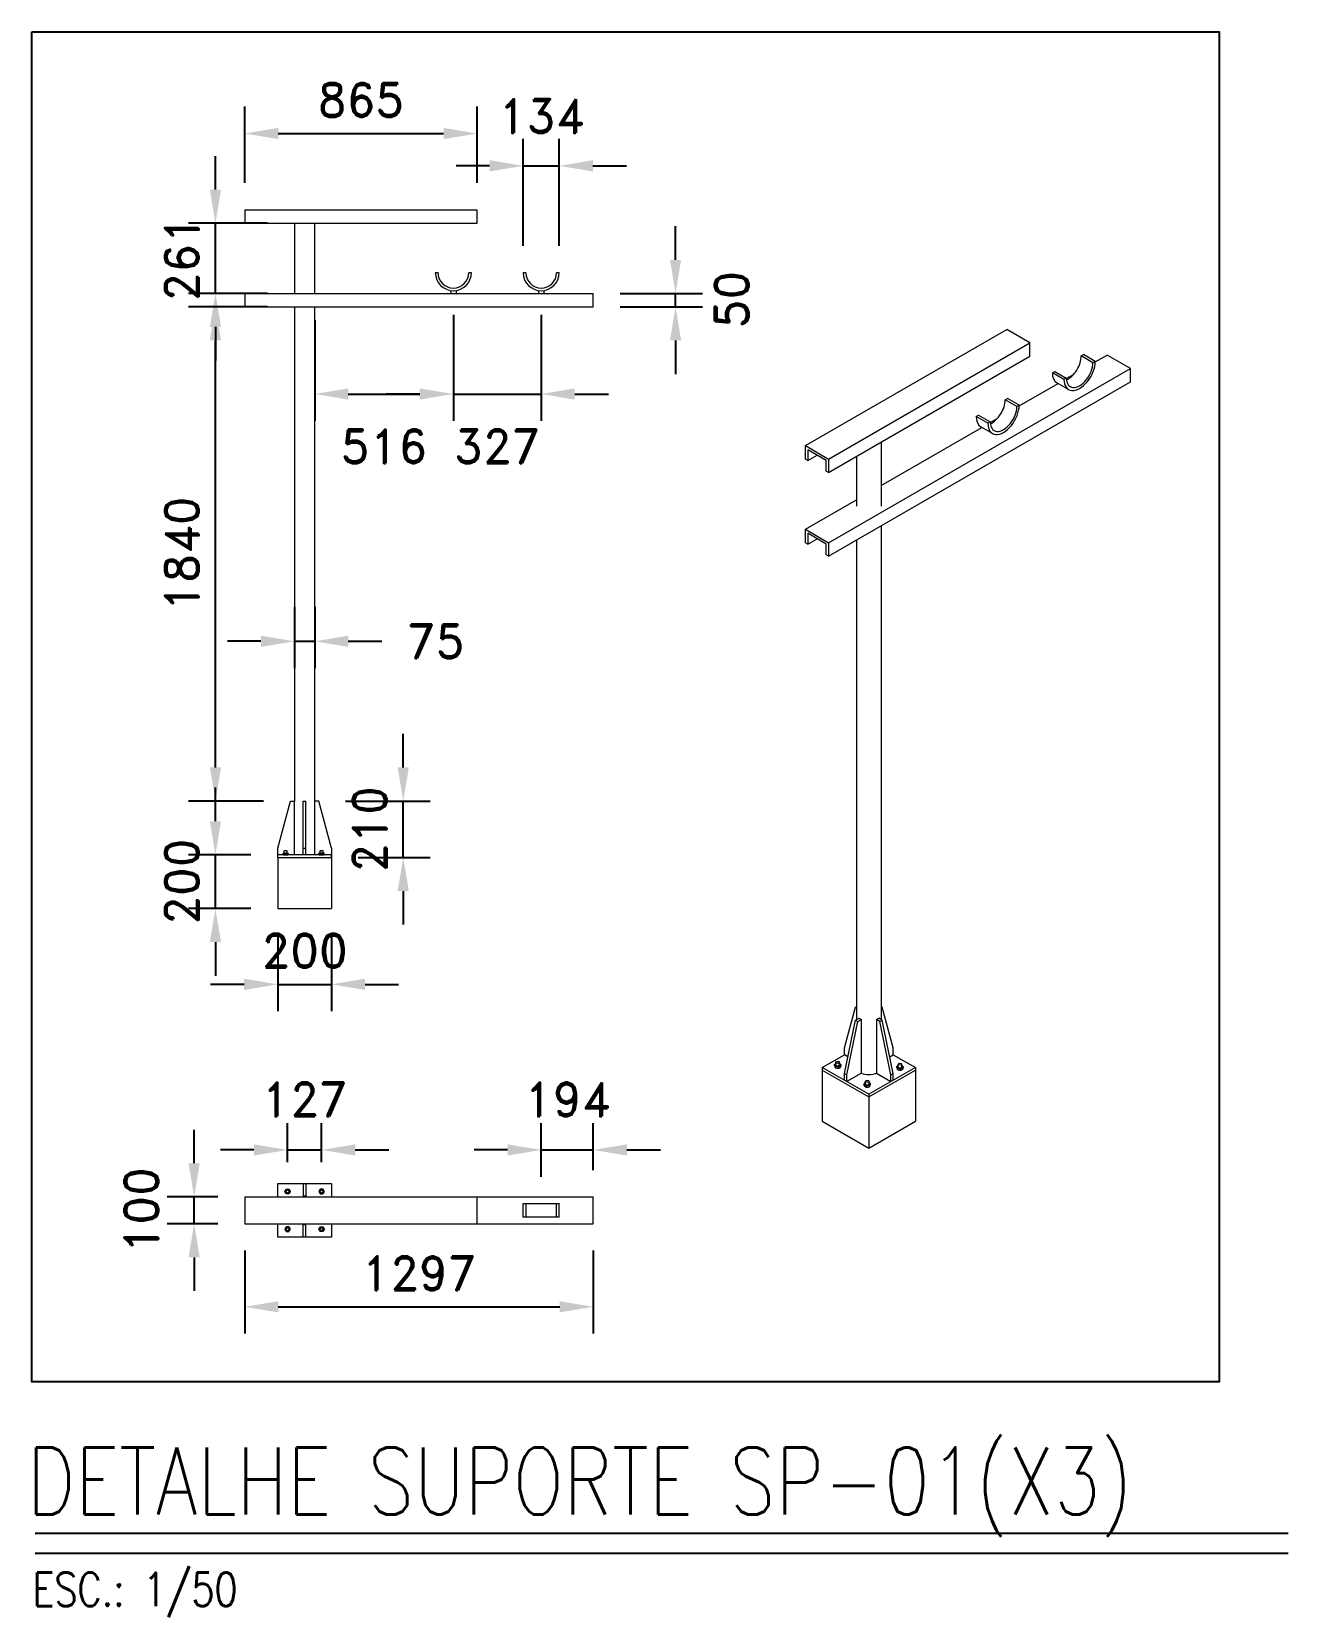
# Model space of a CAD drawing. Header units: millimetres. Extents: x -312439 to 477422, y -331570 to 212570.
# Drawn here: x 440856 to 445532, y 62798 to 68699 of the extents above; entities that cross this region are included whole.
import ezdxf
from ezdxf.enums import TextEntityAlignment as Align

# ---------------------------------------------------------------- set-up
doc = ezdxf.new("R2010")
doc.units = ezdxf.units.MM
for name, color, linetype in [('1', 7, 'Continuous'), ('2', 2, 'Continuous'), ('4', 4, 'Continuous')]:
    doc.layers.add(name, color=color, linetype=linetype)
doc.styles.add('ROMAND', font='ROMAND.SHX')
doc.styles.add('ROMANS', font='romans.shx', dxfattribs={"height": 187.5})
doc.dimstyles.new('1-50 (MILIMETRO)', dxfattribs={"dimscale": 0, "dimtxt": 125, "dimasz": 125, "dimexe": 100, "dimexo": 100, "dimgap": 50, "dimtad": 0, "dimdec": 0, "dimzin": 0, "dimdsep": 46, "dimtxsty": 'ROMAND', "dimcen": -390, "dimclrd": 1, "dimclre": 1, "dimclrt": 3, "dimadec": 0, "dimazin": 0, "dimtfac": 1, "dimtdec": 0, "dimtix": 1, "dimtmove": 2, "dimatfit": 2, "dimfxl": 1, "dimtvp": 1, "dimtolj": 1, "dimtzin": 0, "dimarcsym": 0})

# ---------------------------------------------------------------- blocks, each defined once
blk = doc.blocks.new('*D298')
at = {"color": 1, "lineweight": -2, "transparency": 16777216}
for p, q in [((441771.4, 65335.6), (441771.4, 65053.3)), ((441971.4, 65335.6), (441971.4, 65053.3)), ((441646.4, 65153.3), (441521.4, 65153.3)), ((441771.4, 65153.3), (441971.4, 65153.3)), ((442096.4, 65153.3), (442221.4, 65153.3))]:
    blk.add_line(p, q, dxfattribs=at)
at = {"color": 1, "transparency": 16777216}
for points in [[(441646.4, 65174.2), (441646.4, 65132.5), (441771.4, 65153.3)], [(442096.4, 65174.2), (442096.4, 65132.5), (441971.4, 65153.3)]]:
    blk.add_solid(points, dxfattribs=at)
at = {"layer": 'Defpoints', "color": 0, "transparency": 16777216}
for p in [(441771.4, 65435.6), (441971.4, 65435.6), (441971.4, 65153.3)]:
    blk.add_point(p, dxfattribs=at)
at = {"color": 3, "transparency": 16777216, "insert": (441871.4, 65278.3), "char_height": 125, "attachment_point": 5, "style": 'ROMAND'}
blk.add_mtext('\\A1;200', dxfattribs=at)
blk = doc.blocks.new('*D299')
at = {"color": 1, "lineweight": -2, "transparency": 16777216}
for p, q in [((441539.6, 68111.4), (441539.6, 68236.4)), ((441733.9, 67986.4), (441439.6, 67986.4)), ((441539.6, 67725.1), (441539.6, 67986.4)), ((441733.9, 67725.1), (441439.6, 67725.1)), ((441539.6, 67600.1), (441539.6, 67475.1))]:
    blk.add_line(p, q, dxfattribs=at)
at = {"color": 1, "transparency": 16777216}
for points in [[(441518.8, 68111.4), (441560.4, 68111.4), (441539.6, 67986.4)], [(441518.8, 67600.1), (441560.4, 67600.1), (441539.6, 67725.1)]]:
    blk.add_solid(points, dxfattribs=at)
at = {"layer": 'Defpoints', "color": 0, "transparency": 16777216}
for p in [(441539.6, 67986.4), (441833.9, 67986.4), (441833.9, 67725.1)]:
    blk.add_point(p, dxfattribs=at)
at = {"color": 3, "transparency": 16777216, "insert": (441414.6, 67855.7), "char_height": 125, "attachment_point": 5, "rotation": 90, "style": 'ROMAND'}
blk.add_mtext('\\A1;261', dxfattribs=at)
blk = doc.blocks.new('*D300')
at = {"color": 1, "lineweight": -2, "transparency": 16777216}
for p, q in [((441648.5, 68136.4), (441648.5, 68420.3)), ((442513.6, 68136.4), (442513.6, 68420.3)), ((441773.5, 68320.3), (442388.6, 68320.3))]:
    blk.add_line(p, q, dxfattribs=at)
at = {"color": 1, "transparency": 16777216}
for points in [[(441773.5, 68341.1), (441773.5, 68299.4), (441648.5, 68320.3)], [(442388.6, 68341.1), (442388.6, 68299.4), (442513.6, 68320.3)]]:
    blk.add_solid(points, dxfattribs=at)
at = {"layer": 'Defpoints', "color": 0, "transparency": 16777216}
for p in [(442513.6, 68320.3), (441648.5, 68036.4), (442513.6, 68036.4)]:
    blk.add_point(p, dxfattribs=at)
at = {"color": 3, "transparency": 16777216, "insert": (442081.1, 68445.3), "char_height": 125, "attachment_point": 5, "style": 'ROMAND'}
blk.add_mtext('\\A1;865', dxfattribs=at)
blk = doc.blocks.new('*D301')
at = {"color": 1, "lineweight": -2, "transparency": 16777216}
for p, q in [((442425.1, 67645.1), (442425.1, 67250.7)), ((442752.1, 67645.1), (442752.1, 67250.7)), ((442300.1, 67350.7), (442175.1, 67350.7)), ((442425.1, 67350.7), (442752.1, 67350.7)), ((442877.1, 67350.7), (443002.1, 67350.7))]:
    blk.add_line(p, q, dxfattribs=at)
at = {"color": 1, "transparency": 16777216}
for points in [[(442300.1, 67371.5), (442300.1, 67329.8), (442425.1, 67350.7)], [(442877.1, 67371.5), (442877.1, 67329.8), (442752.1, 67350.7)]]:
    blk.add_solid(points, dxfattribs=at)
at = {"layer": 'Defpoints', "color": 0, "transparency": 16777216}
for p in [(442425.1, 67745.1), (442752.1, 67745.1), (442752.1, 67350.7)]:
    blk.add_point(p, dxfattribs=at)
at = {"color": 3, "transparency": 16777216, "insert": (442588.6, 67155.8), "char_height": 125, "attachment_point": 5, "style": 'ROMAND'}
blk.add_mtext('\\A1;327', dxfattribs=at)
blk = doc.blocks.new('*D302')
at = {"color": 1, "lineweight": -2, "transparency": 16777216}
for p, q in [((441733.9, 67675.1), (441439.6, 67675.1)), ((441539.6, 65960.6), (441539.6, 67550.1)), ((441718.9, 65835.6), (441439.6, 65835.6))]:
    blk.add_line(p, q, dxfattribs=at)
at = {"color": 1, "transparency": 16777216}
for points in [[(441518.8, 67550.1), (441560.4, 67550.1), (441539.6, 67675.1)], [(441518.8, 65960.6), (441560.4, 65960.6), (441539.6, 65835.6)]]:
    blk.add_solid(points, dxfattribs=at)
at = {"layer": 'Defpoints', "color": 0, "transparency": 16777216}
for p in [(441539.6, 67675.1), (441833.9, 67675.1), (441818.9, 65835.6)]:
    blk.add_point(p, dxfattribs=at)
at = {"color": 3, "transparency": 16777216, "insert": (441414.6, 66755.3), "char_height": 125, "attachment_point": 5, "rotation": 90, "style": 'ROMAND'}
blk.add_mtext('\\A1;1840', dxfattribs=at)
blk = doc.blocks.new('*D303')
at = {"color": 1, "lineweight": -2, "transparency": 16777216}
for p, q in [((441539.6, 65760.6), (441539.6, 65885.6)), ((441671.4, 65635.6), (441439.6, 65635.6)), ((441539.6, 65435.6), (441539.6, 65635.6)), ((441671.4, 65435.6), (441439.6, 65435.6)), ((441539.6, 65310.6), (441539.6, 65185.6))]:
    blk.add_line(p, q, dxfattribs=at)
at = {"color": 1, "transparency": 16777216}
for points in [[(441518.8, 65760.6), (441560.4, 65760.6), (441539.6, 65635.6)], [(441518.8, 65310.6), (441560.4, 65310.6), (441539.6, 65435.6)]]:
    blk.add_solid(points, dxfattribs=at)
at = {"layer": 'Defpoints', "color": 0, "transparency": 16777216}
for p in [(441539.6, 65635.6), (441771.4, 65635.6), (441771.4, 65435.6)]:
    blk.add_point(p, dxfattribs=at)
at = {"color": 3, "transparency": 16777216, "insert": (441414.6, 65535.6), "char_height": 125, "attachment_point": 5, "rotation": 90, "style": 'ROMAND'}
blk.add_mtext('\\A1;200', dxfattribs=at)
blk = doc.blocks.new('*D304')
at = {"color": 1, "lineweight": -2, "transparency": 16777216}
for p, q in [((442238.5, 65960.6), (442238.5, 66085.6)), ((442023.9, 65835.6), (442338.5, 65835.6)), ((442238.5, 65625.6), (442238.5, 65835.6)), ((442071.4, 65625.6), (442338.5, 65625.6)), ((442238.5, 65500.6), (442238.5, 65375.6))]:
    blk.add_line(p, q, dxfattribs=at)
at = {"color": 1, "transparency": 16777216}
for points in [[(442217.7, 65960.6), (442259.4, 65960.6), (442238.5, 65835.6)], [(442217.7, 65500.6), (442259.4, 65500.6), (442238.5, 65625.6)]]:
    blk.add_solid(points, dxfattribs=at)
at = {"layer": 'Defpoints', "color": 0, "transparency": 16777216}
for p in [(441923.9, 65835.6), (442238.5, 65835.6), (441971.4, 65625.6)]:
    blk.add_point(p, dxfattribs=at)
at = {"color": 3, "transparency": 16777216, "insert": (442113.5, 65730.6), "char_height": 125, "attachment_point": 5, "rotation": 90, "style": 'ROMAND'}
blk.add_mtext('\\A1;210', dxfattribs=at)
blk = doc.blocks.new('*D305')
at = {"color": 1, "lineweight": -2, "transparency": 16777216}
for p, q in [((442425.1, 67645.1), (442425.1, 67250.7)), ((441908.9, 67625.1), (441908.9, 67250.7)), ((442033.9, 67350.7), (442300.1, 67350.7))]:
    blk.add_line(p, q, dxfattribs=at)
at = {"color": 1, "transparency": 16777216}
for points in [[(442033.9, 67371.5), (442033.9, 67329.8), (441908.9, 67350.7)], [(442300.1, 67371.5), (442300.1, 67329.8), (442425.1, 67350.7)]]:
    blk.add_solid(points, dxfattribs=at)
at = {"layer": 'Defpoints', "color": 0, "transparency": 16777216}
for p in [(441908.9, 67725.1), (442425.1, 67745.1), (442425.1, 67350.7)]:
    blk.add_point(p, dxfattribs=at)
at = {"color": 3, "transparency": 16777216, "insert": (442167, 67155.8), "char_height": 125, "attachment_point": 5, "style": 'ROMAND'}
blk.add_mtext('\\A1;516', dxfattribs=at)
blk = doc.blocks.new('*D306')
at = {"color": 1, "lineweight": -2, "transparency": 16777216}
for p, q in [((441648.5, 64162.3), (441648.5, 63853.2)), ((442945.9, 64162.3), (442945.9, 63853.2)), ((441773.5, 63953.2), (442820.9, 63953.2))]:
    blk.add_line(p, q, dxfattribs=at)
at = {"color": 1, "transparency": 16777216}
for points in [[(441773.5, 63974), (441773.5, 63932.4), (441648.5, 63953.2)], [(442820.9, 63974), (442820.9, 63932.4), (442945.9, 63953.2)]]:
    blk.add_solid(points, dxfattribs=at)
at = {"layer": 'Defpoints', "color": 0, "transparency": 16777216}
for p in [(441648.5, 64262.3), (442945.9, 64262.3), (442945.9, 63953.2)]:
    blk.add_point(p, dxfattribs=at)
at = {"color": 3, "transparency": 16777216, "insert": (442297.2, 64078.2), "char_height": 125, "attachment_point": 5, "style": 'ROMAND'}
blk.add_mtext('\\A1;1297', dxfattribs=at)
blk = doc.blocks.new('*D292')
at = {"color": 1, "lineweight": -2, "transparency": 16777216}
for p, q in [((442752.1, 64437.3), (442752.1, 64637)), ((442945.9, 64462.3), (442945.9, 64637)), ((442627.1, 64537), (442502.1, 64537)), ((442752.1, 64537), (442945.9, 64537)), ((443070.9, 64537), (443195.9, 64537))]:
    blk.add_line(p, q, dxfattribs=at)
at = {"color": 1, "transparency": 16777216}
for points in [[(442627.1, 64557.8), (442627.1, 64516.1), (442752.1, 64537)], [(443070.9, 64557.8), (443070.9, 64516.1), (442945.9, 64537)]]:
    blk.add_solid(points, dxfattribs=at)
at = {"layer": 'Defpoints', "color": 0, "transparency": 16777216}
for p in [(442945.9, 64537), (442752.1, 64337.3), (442945.9, 64362.3)]:
    blk.add_point(p, dxfattribs=at)
at = {"color": 3, "transparency": 16777216, "insert": (442849, 64725), "char_height": 125, "attachment_point": 5, "style": 'ROMAND'}
blk.add_mtext('\\A1;194', dxfattribs=at)
blk = doc.blocks.new('*D307')
at = {"color": 1, "lineweight": -2, "transparency": 16777216}
for p, q in [((441808, 64491.4), (441808, 64637)), ((441934.8, 64491.4), (441934.8, 64637)), ((441683, 64537), (441558, 64537)), ((441808, 64537), (441934.8, 64537)), ((442059.8, 64537), (442184.8, 64537))]:
    blk.add_line(p, q, dxfattribs=at)
at = {"color": 1, "transparency": 16777216}
for points in [[(441683, 64557.8), (441683, 64516.1), (441808, 64537)], [(442059.8, 64557.8), (442059.8, 64516.1), (441934.8, 64537)]]:
    blk.add_solid(points, dxfattribs=at)
at = {"layer": 'Defpoints', "color": 0, "transparency": 16777216}
for p in [(441934.8, 64537), (441808, 64391.4), (441934.8, 64391.4)]:
    blk.add_point(p, dxfattribs=at)
at = {"color": 3, "transparency": 16777216, "insert": (441871.4, 64725), "char_height": 125, "attachment_point": 5, "style": 'ROMAND'}
blk.add_mtext('\\A1;127', dxfattribs=at)
blk = doc.blocks.new('*D315')
at = {"color": 1, "lineweight": -2, "transparency": 16777216}
for p, q in [((443252, 67850.1), (443252, 67975.1)), ((443045.9, 67725.1), (443352, 67725.1)), ((443252, 67675.1), (443252, 67725.1)), ((443045.9, 67675.1), (443352, 67675.1)), ((443252, 67550.1), (443252, 67425.1))]:
    blk.add_line(p, q, dxfattribs=at)
at = {"color": 1, "transparency": 16777216}
for points in [[(443231.2, 67850.1), (443272.8, 67850.1), (443252, 67725.1)], [(443231.2, 67550.1), (443272.8, 67550.1), (443252, 67675.1)]]:
    blk.add_solid(points, dxfattribs=at)
at = {"layer": 'Defpoints', "color": 0, "transparency": 16777216}
for p in [(442945.9, 67725.1), (443252, 67725.1), (442945.9, 67675.1)]:
    blk.add_point(p, dxfattribs=at)
at = {"color": 3, "transparency": 16777216, "insert": (443461, 67702.4), "char_height": 125, "attachment_point": 5, "rotation": 90, "style": 'ROMAND'}
blk.add_mtext('\\A1;50', dxfattribs=at)
blk = doc.blocks.new('*D316')
at = {"color": 1, "lineweight": -2, "transparency": 16777216}
for p, q in [((441460.3, 64487.3), (441460.3, 64612.3)), ((441548.5, 64362.3), (441360.3, 64362.3)), ((441460.3, 64262.3), (441460.3, 64362.3)), ((441548.5, 64262.3), (441360.3, 64262.3)), ((441460.3, 64137.3), (441460.3, 64012.3))]:
    blk.add_line(p, q, dxfattribs=at)
at = {"color": 1, "transparency": 16777216}
for points in [[(441439.5, 64487.3), (441481.1, 64487.3), (441460.3, 64362.3)], [(441439.5, 64137.3), (441481.1, 64137.3), (441460.3, 64262.3)]]:
    blk.add_solid(points, dxfattribs=at)
at = {"layer": 'Defpoints', "color": 0, "transparency": 16777216}
for p in [(441460.3, 64362.3), (441648.5, 64362.3), (441648.5, 64262.3)]:
    blk.add_point(p, dxfattribs=at)
at = {"color": 3, "transparency": 16777216, "insert": (441263.5, 64312.3), "char_height": 125, "attachment_point": 5, "rotation": 90, "style": 'ROMAND'}
blk.add_mtext('\\A1;100', dxfattribs=at)
blk = doc.blocks.new('*D336')
at = {"color": 1, "lineweight": -2, "transparency": 16777216}
for p, q in [((442685, 67902.2), (442685, 68300)), ((442819.3, 67902.2), (442819.3, 68300)), ((442560, 68200), (442435, 68200)), ((442685, 68200), (442819.3, 68200)), ((442944.3, 68200), (443069.3, 68200))]:
    blk.add_line(p, q, dxfattribs=at)
at = {"color": 1, "transparency": 16777216}
for points in [[(442560, 68220.9), (442560, 68179.2), (442685, 68200)], [(442944.3, 68220.9), (442944.3, 68179.2), (442819.3, 68200)]]:
    blk.add_solid(points, dxfattribs=at)
at = {"layer": 'Defpoints', "color": 0, "transparency": 16777216}
for p in [(442819.3, 68200), (442685, 67802.2), (442819.3, 67802.2)]:
    blk.add_point(p, dxfattribs=at)
at = {"color": 3, "transparency": 16777216, "insert": (442752.1, 68385.2), "char_height": 125, "attachment_point": 5, "style": 'ROMAND'}
blk.add_mtext('\\A1;134', dxfattribs=at)
blk = doc.blocks.new('*D344')
at = {"color": 1, "lineweight": -2, "transparency": 16777216}
for p, q in [((441833.9, 66558.3), (441833.9, 66330.2)), ((441908.9, 66558.3), (441908.9, 66330.2)), ((441708.9, 66430.2), (441583.9, 66430.2)), ((441833.9, 66430.2), (441908.9, 66430.2)), ((442033.9, 66430.2), (442158.9, 66430.2))]:
    blk.add_line(p, q, dxfattribs=at)
at = {"color": 1, "transparency": 16777216}
for points in [[(441708.9, 66451.1), (441708.9, 66409.4), (441833.9, 66430.2)], [(442033.9, 66451.1), (442033.9, 66409.4), (441908.9, 66430.2)]]:
    blk.add_solid(points, dxfattribs=at)
at = {"layer": 'Defpoints', "color": 0, "transparency": 16777216}
for p in [(441833.9, 66658.3), (441908.9, 66658.3), (441908.9, 66430.2)]:
    blk.add_point(p, dxfattribs=at)
at = {"color": 3, "transparency": 16777216, "insert": (442359.2, 66430.2), "char_height": 125, "attachment_point": 5, "style": 'ROMAND'}
blk.add_mtext('\\A1;75', dxfattribs=at)

msp = doc.modelspace()

# ---------------------------------------------------------------- linework, layer by layer
at = {"color": 3, "linetype": 'Continuous', "lineweight": 0, "extrusion": (0, 1, 0)}
for p, q in [((441648.541, 68036.392), (441648.541, 67986.392)), ((441648.541, 68036.392), (442513.648, 68036.392)), ((442513.648, 67986.392), (442513.648, 68036.392)), ((441648.541, 67986.392), (442513.648, 67986.392)), ((441833.886, 67986.392), (441833.886, 67725.088)), ((441908.886, 67986.392), (441908.886, 67725.088)), ((442367.971, 67802.238), (442357.971, 67802.238)), ((442492.271, 67802.238), (442482.271, 67802.238)), ((442694.971, 67802.238), (442684.971, 67802.238)), ((442819.271, 67802.238), (442809.271, 67802.238)), ((441648.541, 67725.088), (441648.541, 67675.088)), ((441648.541, 67725.088), (442945.861, 67725.088)), ((442415.121, 67735.836), (442415.121, 67725.088)), ((442435.121, 67735.836), (442435.121, 67725.088)), ((442742.121, 67735.836), (442742.121, 67725.088)), ((442762.121, 67735.836), (442762.121, 67725.088)), ((442945.861, 67675.088), (442945.861, 67725.088)), ((441648.541, 67675.088), (442945.861, 67675.088)), ((441833.886, 67675.088), (441833.886, 65835.57)), ((441908.886, 67675.088), (441908.886, 65835.57)), ((441771.386, 65660.57), (441818.886, 65835.57)), ((441818.886, 65835.57), (441834.221, 65835.57)), ((441834.221, 65635.57), (441834.221, 65835.57)), ((441866.386, 65635.57), (441866.386, 65835.57)), ((441866.386, 65835.57), (441876.386, 65835.57)), ((441876.386, 65635.57), (441876.386, 65835.57)), ((441923.886, 65835.57), (441908.551, 65835.57)), ((441908.551, 65835.57), (441908.551, 65635.57)), ((441971.386, 65660.57), (441923.886, 65835.57)), ((441771.386, 65635.57), (441771.386, 65660.57)), ((441771.386, 65625.57), (441771.386, 65635.57)), ((441971.386, 65635.57), (441771.386, 65635.57)), ((441792.274, 65641.45), (441809.672, 65641.45)), ((441792.274, 65636.347), (441792.274, 65640.673)), ((441806.417, 65650.885), (441795.529, 65650.885)), ((441795.529, 65641.45), (441795.529, 65650.885)), ((441800.973, 65636.347), (441800.973, 65640.673)), ((441806.417, 65641.45), (441806.417, 65650.885)), ((441809.672, 65636.347), (441809.672, 65640.673)), ((441866.386, 65660.57), (441876.386, 65660.57)), ((441926.082, 65641.45), (441924.737, 65640.673)), ((441924.737, 65636.347), (441924.737, 65640.673)), ((441926.082, 65635.57), (441924.737, 65636.347)), ((441926.082, 65641.45), (441943.481, 65641.45)), ((441940.225, 65650.885), (441929.338, 65650.885)), ((441929.338, 65641.45), (441929.338, 65650.885)), ((441929.759, 65636.347), (441929.759, 65640.673)), ((441939.804, 65636.347), (441939.804, 65640.673)), ((441940.225, 65641.45), (441940.225, 65650.885)), ((441943.481, 65641.45), (441944.827, 65640.673)), ((441943.481, 65635.57), (441944.827, 65636.347)), ((441944.827, 65636.347), (441944.827, 65640.673)), ((441971.386, 65660.57), (441971.386, 65435.57)), ((441971.386, 65625.57), (441971.386, 65635.57)), ((441771.386, 65625.57), (441771.386, 65435.57)), ((441771.386, 65625.57), (441971.386, 65625.57)), ((441771.386, 65435.57), (441971.386, 65435.57))]:
    msp.add_line(p, q, dxfattribs=at)
at = {"color": 3, "linetype": 'Continuous', "lineweight": 0, "extrusion": (1.66533e-16, 0.816497, 0.57735)}
for p, q in [((443735.144, 67158.522), (444484.349, 67591.075)), ((444570.951, 67541.075), (444484.349, 67591.075)), ((443821.747, 67108.522), (444570.951, 67541.075)), ((444570.951, 67491.075), (444570.951, 67541.075)), ((443821.747, 67058.522), (444570.951, 67491.075)), ((444762.017, 67492.233), (444770.677, 67497.233)), ((444805.318, 67467.233), (444762.017, 67492.233)), ((444813.979, 67472.233), (444770.677, 67497.233)), ((444813.979, 67472.233), (444805.318, 67467.233)), ((444813.949, 67470.065), (444858.657, 67495.877)), ((444945.259, 67445.877), (444858.657, 67495.877)), ((443821.747, 66797.217), (444945.259, 67445.877)), ((444654.37, 67430.083), (444663.03, 67435.083)), ((444697.671, 67405.083), (444654.37, 67430.083)), ((444663.03, 67435.083), (444706.332, 67410.083)), ((444706.332, 67410.083), (444697.671, 67405.083)), ((444706.367, 67407.953), (444732.769, 67423.196)), ((444945.259, 67395.877), (444945.259, 67445.877)), ((443821.747, 66747.217), (444945.259, 67395.877)), ((444530.758, 67306.565), (444675.445, 67390.1)), ((444714.704, 67367.434), (444671.403, 67392.434)), ((444478.826, 67328.732), (444487.487, 67333.732)), ((444522.128, 67303.732), (444478.826, 67328.732)), ((444530.788, 67308.732), (444487.487, 67333.732)), ((444530.788, 67308.732), (444522.128, 67303.732)), ((444017.363, 67010.156), (444392.255, 67226.6)), ((444371.179, 67266.582), (444379.84, 67271.582)), ((444414.481, 67241.582), (444371.179, 67266.582)), ((444379.84, 67271.582), (444423.141, 67246.582)), ((444431.513, 67203.934), (444388.212, 67228.934)), ((444423.141, 67246.582), (444414.481, 67241.582)), ((444423.176, 67244.453), (444449.578, 67259.696)), ((444017.363, 67171.461), (444017.363, 66933.64)), ((443735.144, 67158.522), (443821.747, 67108.522)), ((443735.144, 67108.522), (443735.144, 67158.522)), ((443743.804, 67103.522), (443735.144, 67108.522)), ((443813.086, 67103.522), (443743.804, 67143.522)), ((443743.804, 67143.522), (443743.804, 67103.522)), ((443743.804, 67103.522), (443778.445, 67123.522)), ((443813.086, 67063.522), (443813.086, 67103.522)), ((443821.747, 67108.522), (443821.747, 67058.522)), ((443925.507, 67118.428), (443925.507, 66933.64)), ((443821.747, 67058.522), (443813.086, 67063.522)), ((443735.144, 66847.217), (443925.507, 66957.123)), ((443735.144, 66847.217), (443821.747, 66797.217)), ((443735.144, 66797.217), (443735.144, 66847.217)), ((443813.086, 66792.217), (443743.804, 66832.217)), ((443743.804, 66832.217), (443743.804, 66792.217)), ((443743.804, 66792.217), (443778.445, 66812.217)), ((443925.507, 66807.123), (443925.507, 65022.605)), ((444017.363, 66860.156), (444017.363, 65022.605)), ((443743.804, 66792.217), (443735.144, 66797.217)), ((443813.086, 66752.217), (443813.086, 66792.217)), ((443821.747, 66747.217), (443813.086, 66752.217)), ((443821.747, 66797.217), (443821.747, 66747.217)), ((443880.502, 64916.622), (443921.638, 65067.872)), ((443925.507, 65070.105), (443921.638, 65067.872)), ((443921.638, 65067.872), (443925.507, 65065.638)), ((444021.231, 65067.872), (444017.363, 65070.105)), ((444021.231, 65067.872), (444017.363, 65065.638)), ((444062.368, 64916.622), (444021.231, 65067.872)), ((443880.502, 64821.622), (443921.638, 65020.372)), ((443889.162, 64816.622), (443930.299, 65015.372)), ((443921.638, 65020.372), (443934.919, 65028.039)), ((443921.638, 65020.372), (443930.299, 65015.372)), ((443930.299, 65015.372), (443943.579, 65023.039)), ((443943.579, 64823.039), (443943.579, 65023.039)), ((444012.571, 65015.372), (443999.291, 65023.039)), ((443999.291, 65023.039), (443999.291, 64823.039)), ((444021.231, 65020.372), (444007.951, 65028.039)), ((444012.571, 65015.372), (444021.231, 65020.372)), ((444053.707, 64816.622), (444012.571, 65015.372)), ((444062.368, 64821.622), (444021.231, 65020.372)), ((443798.23, 64844.122), (443880.502, 64891.622)), ((443848.886, 64853.51), (443848.886, 64862.945)), ((443862.221, 64853.51), (443862.221, 64862.945)), ((443880.502, 64891.622), (443880.502, 64916.622)), ((443893.444, 64884.15), (443880.502, 64891.622)), ((444049.426, 64884.15), (444062.368, 64891.622)), ((444062.368, 64891.622), (444062.368, 64916.622)), ((444062.368, 64891.622), (444144.64, 64844.122)), ((443798.23, 64844.122), (443798.23, 64644.122)), ((443971.435, 64744.122), (443798.23, 64844.122)), ((443798.23, 64834.122), (443971.435, 64734.122)), ((443843.67, 64850.246), (443843.67, 64854.572)), ((443846.854, 64843.385), (443846.854, 64847.711)), ((443858.737, 64841.546), (443858.737, 64845.872)), ((443867.437, 64846.569), (443867.437, 64850.895)), ((443880.502, 64821.622), (443889.162, 64816.622)), ((443880.502, 64796.622), (443880.502, 64821.622)), ((443943.579, 64823.039), (443889.162, 64791.622)), ((443889.162, 64791.622), (443889.162, 64816.622)), ((444144.64, 64844.122), (443971.435, 64744.122)), ((443971.435, 64734.122), (444144.64, 64834.122)), ((443999.291, 64823.039), (444053.707, 64791.622)), ((444053.707, 64816.622), (444062.368, 64821.622)), ((444053.707, 64791.622), (444053.707, 64816.622)), ((444062.368, 64796.622), (444062.368, 64821.622)), ((444075.433, 64843.229), (444075.433, 64847.555)), ((444078.617, 64836.368), (444078.617, 64840.694)), ((444080.649, 64846.493), (444080.649, 64855.929)), ((444090.501, 64834.529), (444090.501, 64838.856)), ((444093.984, 64846.493), (444093.984, 64855.929)), ((444099.2, 64839.552), (444099.2, 64843.878)), ((444144.64, 64844.122), (444144.64, 64644.122)), ((443953.475, 64776.156), (443953.475, 64780.482)), ((443958.691, 64783.098), (443958.691, 64792.533)), ((443962.174, 64771.134), (443962.174, 64775.46)), ((443971.435, 64744.122), (443971.435, 64544.122)), ((443972.025, 64783.098), (443972.025, 64792.533)), ((443974.057, 64772.972), (443974.057, 64777.298)), ((443977.241, 64779.833), (443977.241, 64784.159)), ((443798.23, 64644.122), (443971.435, 64544.122)), ((443971.435, 64544.122), (444144.64, 64644.122))]:
    msp.add_line(p, q, dxfattribs=at)
at = {"color": 3, "linetype": 'Continuous', "lineweight": 0}
for p, q in [((441771.386, 64362.261), (441771.386, 64412.261)), ((441771.386, 64412.261), (441971.386, 64412.261)), ((441866.386, 64412.261), (441866.386, 64362.261)), ((441876.386, 64412.261), (441876.386, 64362.261)), ((441971.386, 64412.261), (441971.386, 64362.261)), ((441648.541, 64362.261), (441648.541, 64262.261)), ((441648.541, 64362.261), (442513.648, 64362.261)), ((441876.386, 64364.761), (441866.386, 64364.761)), ((442513.648, 64262.261), (442513.648, 64362.261)), ((442513.648, 64362.261), (442945.861, 64362.261)), ((442684.971, 64337.261), (442819.271, 64337.261)), ((442684.971, 64287.261), (442684.971, 64337.261)), ((442694.971, 64337.261), (442694.971, 64287.261)), ((442809.271, 64287.261), (442809.271, 64337.261)), ((442819.271, 64287.261), (442819.271, 64337.261)), ((442945.861, 64262.261), (442945.861, 64362.261)), ((442819.271, 64287.261), (442684.971, 64287.261)), ((441648.541, 64262.261), (442513.648, 64262.261)), ((441771.386, 64212.261), (441771.386, 64262.261)), ((441971.386, 64212.261), (441771.386, 64212.261)), ((441866.386, 64212.261), (441866.386, 64262.261)), ((441866.386, 64259.761), (441876.386, 64259.761)), ((441876.386, 64212.261), (441876.386, 64262.261)), ((441971.386, 64262.261), (441971.386, 64212.261)), ((442513.648, 64262.261), (442945.861, 64262.261))]:
    msp.add_line(p, q, dxfattribs=at)
msp.add_lwpolyline([(440855.829, 68699.191), (445275.175, 68699.191), (445275.175, 63673.573), (440855.829, 63673.573)], close=True)
for centre, radius in [((441807.99, 64382.673), 8.699), ((441807.99, 64382.673), 5.444), ((441934.782, 64382.673), 8.699), ((441934.782, 64382.673), 5.444), ((441807.99, 64241.848), 8.699), ((441807.99, 64241.848), 5.444), ((441934.782, 64241.848), 8.699), ((441934.782, 64241.848), 5.444)]:
    msp.add_circle(centre, radius, dxfattribs=at)
for centre, radius, start, end in [((442425.121, 67802.238), 67.15, 180, 0), ((442425.121, 67802.238), 57.15, 180, 0), ((442752.121, 67802.238), 67.15, 180, 0), ((442752.121, 67802.238), 57.15, 180, 0), ((441807.99, 64382.673), 8.699, 90, 150), ((441934.782, 64382.673), 8.699, 90, 150)]:
    msp.add_arc(centre, radius, start, end, dxfattribs=at)
for centre, major_axis, start_param, end_param in [((444755.825, 67438.658), (-41.121, -71.223), 5.49778714, 8.6393798), ((444755.825, 67438.658), (-34.997, -60.617), 5.49778714, 8.6393798), ((444712.524, 67463.658), (-34.997, -60.617), 0.66701193, 2.35619449), ((444712.524, 67463.658), (-41.121, -71.223), 5.49778714, 6.28318531), ((444472.634, 67275.157), (-41.121, -71.223), 5.49778714, 8.6393798), ((444472.634, 67275.157), (-34.997, -60.617), 5.49778714, 8.6393798), ((444429.333, 67300.157), (-34.997, -60.617), 0.66701193, 2.35619449), ((444429.333, 67300.157), (-41.121, -71.223), 5.49778714, 6.28318531), ((443971.435, 65044.122), (45.928, 0), 3.79325923, 4.06072241), ((443971.435, 65044.122), (-45.928, 0), 2.2224629, 2.48992608), ((443855.553, 64853.51), (10.654, 0), 2.35619449, 3.40339204), ((443855.553, 64853.51), (10.654, 0), 3.40339204, 4.45058959), ((443855.553, 64853.51), (10.654, 0), 2.24694203, 2.35619449), ((443855.553, 64853.51), (-6.667, 0), 0, 3.14159265), ((443855.553, 64853.51), (10.654, 0), 4.45058959, 5.49778714), ((443855.553, 64853.51), (10.654, 0), 0.26179939, 0.89465062), ((443855.553, 64853.51), (10.654, 0), 5.49778714, 6.54498469), ((443971.435, 64844.122), (45.928, 0), 4.06072241, 5.36405555), ((444087.316, 64846.493), (-10.654, 0), 5.49778714, 6.54498469), ((444087.316, 64846.493), (-10.654, 0), 0.26179939, 1.30899694), ((444087.316, 64846.493), (-10.654, 0), 5.38853468, 5.49778714), ((444087.316, 64846.493), (6.667, 0), 3.14159265, 5.49778714), ((444087.316, 64846.493), (-10.654, 0), 1.30899694, 2.35619449), ((444087.316, 64846.493), (6.667, 0), 5.49778714, 6.28318531), ((444087.316, 64846.493), (-10.654, 0), 3.40339204, 4.03624328), ((444087.316, 64846.493), (-10.654, 0), 2.35619449, 3.40339204), ((443965.358, 64783.098), (10.654, 0), 2.87979327, 3.92699082), ((443965.358, 64783.098), (10.654, 0), 2.24694203, 2.87979327), ((443965.358, 64783.098), (10.654, 0), 3.92699082, 4.97418837), ((443965.358, 64783.098), (6.667, 0), 3.14159265, 3.92699082), ((443965.358, 64783.098), (6.667, 0), 3.92699082, 6.28318531), ((443965.358, 64783.098), (10.654, 0), 4.97418837, 6.02138592), ((443965.358, 64783.098), (10.654, 0), 0.78539816, 0.89465062), ((443965.358, 64783.098), (10.654, 0), 6.02138592, 7.06858347)]:
    msp.add_ellipse(centre, major_axis=major_axis, ratio=0.57735027, start_param=start_param, end_param=end_param, dxfattribs=at)
for centre, major_axis in [((443855.553, 64862.945), (-6.667, 0)), ((444087.316, 64855.929), (6.667, 0)), ((443965.358, 64792.533), (6.667, 0))]:
    msp.add_ellipse(centre, major_axis=major_axis, ratio=0.57735027, dxfattribs=at)
for points, weights in [([(441792.274, 65640.673), (441792.274, 65641.45), (441792.274, 65641.45)], [1, 1.0379548493, 1]), ([(441796.623, 65641.45), (441794.605, 65641.45), (441792.274, 65640.673)], [1, 1.0379548493, 1]), ([(441792.274, 65636.347), (441794.605, 65635.57), (441796.623, 65635.57)], [1, 1.03795484932, 1]), ([(441792.274, 65635.57), (441792.274, 65635.57), (441792.274, 65636.347)], [1, 1.03795484931, 1]), ([(441800.973, 65640.673), (441798.642, 65641.45), (441796.623, 65641.45)], [1, 1.0379548493, 1]), ([(441796.623, 65635.57), (441798.642, 65635.57), (441800.973, 65636.347)], [1, 1.03795484931, 1]), ([(441805.323, 65641.45), (441803.304, 65641.45), (441800.973, 65640.673)], [1, 1.03795484931, 1]), ([(441800.973, 65636.347), (441803.304, 65635.57), (441805.323, 65635.57)], [1, 1.03795484931, 1]), ([(441809.672, 65640.673), (441807.341, 65641.45), (441805.323, 65641.45)], [1, 1.03795484929, 1]), ([(441805.323, 65635.57), (441807.341, 65635.57), (441809.672, 65636.347)], [1, 1.03795484931, 1]), ([(441809.672, 65641.45), (441809.672, 65641.45), (441809.672, 65640.673)], [1, 1.03795484931, 1]), ([(441809.672, 65636.347), (441809.672, 65635.57), (441809.672, 65635.57)], [1, 1.0379548493, 1]), ([(441927.248, 65641.45), (441926.082, 65641.45), (441924.737, 65640.673)], [1, 1.0379548493, 1]), ([(441924.737, 65636.347), (441926.082, 65635.57), (441927.248, 65635.57)], [1, 1.0379548493, 1]), ([(441929.759, 65640.673), (441928.413, 65641.45), (441927.248, 65641.45)], [1, 1.0379548493, 1]), ([(441927.248, 65635.57), (441928.413, 65635.57), (441929.759, 65636.347)], [1, 1.0379548493, 1]), ([(441934.782, 65641.45), (441932.451, 65641.45), (441929.759, 65640.673)], [1, 1.0379548493, 1]), ([(441929.759, 65636.347), (441932.451, 65635.57), (441934.782, 65635.57)], [1, 1.0379548493, 1]), ([(441939.804, 65640.673), (441937.112, 65641.45), (441934.782, 65641.45)], [1, 1.0379548493, 1]), ([(441934.782, 65635.57), (441937.112, 65635.57), (441939.804, 65636.347)], [1, 1.0379548493, 1]), ([(441942.315, 65641.45), (441941.15, 65641.45), (441939.804, 65640.673)], [1, 1.0379548493, 1]), ([(441939.804, 65636.347), (441941.15, 65635.57), (441942.315, 65635.57)], [1, 1.0379548493, 1]), ([(441944.827, 65640.673), (441943.481, 65641.45), (441942.315, 65641.45)], [1, 1.0379548493, 1]), ([(441942.315, 65635.57), (441943.481, 65635.57), (441944.827, 65636.347)], [1, 1.0379548493, 1]), ([(443843.67, 64854.572), (443846.001, 64856.694), (443848.02, 64857.86)], [1, 1.0379548493, 1]), ([(443845.262, 64851.918), (443844.523, 64853.51), (443843.67, 64854.572)], [1, 1.0379548493, 1]), ([(443843.67, 64850.246), (443844.523, 64847.63), (443845.262, 64846.038)], [1, 1.03795484931, 1]), ([(443846.854, 64847.711), (443846.001, 64850.326), (443845.262, 64851.918)], [1, 1.03795484928, 1]), ([(443845.262, 64846.038), (443846.001, 64844.446), (443846.854, 64843.385)], [1, 1.03795484928, 1]), ([(443852.796, 64847.569), (443850.038, 64847.995), (443846.854, 64847.711)], [1, 1.0379548493, 1]), ([(443846.854, 64843.385), (443850.038, 64842.115), (443852.796, 64841.689)], [1, 1.0379548493, 1]), ([(443848.02, 64857.86), (443848.451, 64858.109), (443848.886, 64858.327)], [1, 1.00788270894, 1.01249115378]), ([(443858.737, 64845.872), (443855.553, 64847.142), (443852.796, 64847.569)], [1, 1.03795484928, 1]), ([(443852.796, 64841.689), (443855.553, 64841.262), (443858.737, 64841.546)], [1, 1.03795484929, 1]), ([(443863.087, 64849.161), (443861.068, 64847.995), (443858.737, 64845.872)], [1, 1.03795484929, 1]), ([(443858.737, 64841.546), (443861.068, 64842.115), (443863.087, 64843.281)], [1, 1.03795484928, 1]), ([(443862.221, 64858.497), (443863.198, 64858.176), (443864.253, 64857.756)], [1.01660040172, 1.01226104367, 1]), ([(443867.437, 64850.895), (443865.106, 64850.326), (443863.087, 64849.161)], [1, 1.0379548493, 1]), ([(443863.087, 64843.281), (443865.106, 64844.446), (443867.437, 64846.569)], [1, 1.03795484928, 1]), ([(443864.253, 64857.756), (443865.106, 64856.694), (443865.845, 64855.102)], [1, 1.03795484929, 1]), ([(443865.845, 64855.102), (443866.584, 64853.51), (443867.437, 64850.895)], [1, 1.0379548493, 1]), ([(444075.433, 64847.555), (444077.764, 64849.678), (444079.783, 64850.843)], [1, 1.0379548493, 1]), ([(444077.025, 64844.901), (444076.286, 64846.493), (444075.433, 64847.555)], [1, 1.0379548493, 1]), ([(444075.433, 64843.229), (444076.286, 64840.613), (444077.025, 64839.021)], [1, 1.0379548493, 1]), ([(444078.617, 64840.694), (444077.764, 64843.309), (444077.025, 64844.901)], [1, 1.0379548493, 1]), ([(444077.025, 64839.021), (444077.764, 64837.429), (444078.617, 64836.368)], [1, 1.0379548493, 1]), ([(444084.559, 64840.552), (444081.801, 64840.978), (444078.617, 64840.694)], [1, 1.0379548493, 1]), ([(444078.617, 64836.368), (444081.801, 64835.098), (444084.559, 64834.672)], [1, 1.0379548493, 1]), ([(444079.783, 64850.843), (444080.214, 64851.092), (444080.649, 64851.31)], [1, 1.00788270894, 1.01249115378]), ([(444090.501, 64838.856), (444087.316, 64840.125), (444084.559, 64840.552)], [1, 1.0379548493, 1]), ([(444084.559, 64834.672), (444087.316, 64834.245), (444090.501, 64834.529)], [1, 1.0379548493, 1]), ([(444094.85, 64842.144), (444092.832, 64840.978), (444090.501, 64838.856)], [1, 1.0379548493, 1]), ([(444090.501, 64834.529), (444092.832, 64835.098), (444094.85, 64836.264)], [1, 1.0379548493, 1]), ([(444093.984, 64851.48), (444094.961, 64851.159), (444096.016, 64850.739)], [1.01660040172, 1.01226104367, 1]), ([(444099.2, 64843.878), (444096.869, 64843.309), (444094.85, 64842.144)], [1, 1.0379548493, 1]), ([(444094.85, 64836.264), (444096.869, 64837.429), (444099.2, 64839.552)], [1, 1.0379548493, 1]), ([(444096.016, 64850.739), (444096.869, 64849.678), (444097.608, 64848.085)], [1, 1.0379548493, 1]), ([(444097.608, 64848.085), (444098.347, 64846.493), (444099.2, 64843.878)], [1, 1.0379548493, 1]), ([(443953.475, 64780.482), (443954.328, 64783.098), (443955.067, 64784.69)], [1, 1.03795484931, 1]), ([(443957.824, 64778.748), (443955.806, 64779.913), (443953.475, 64780.482)], [1, 1.03795484932, 1]), ([(443953.475, 64776.156), (443955.806, 64774.033), (443957.824, 64772.868)], [1, 1.03795484929, 1]), ([(443955.067, 64784.69), (443955.806, 64786.282), (443956.659, 64787.343)], [1, 1.0379548493, 1]), ([(443956.659, 64787.343), (443957.714, 64787.764), (443958.691, 64788.084)], [1, 1.01226104367, 1.01660040172]), ([(443962.174, 64775.46), (443959.843, 64777.583), (443957.824, 64778.748)], [1, 1.0379548493, 1]), ([(443957.824, 64772.868), (443959.843, 64771.703), (443962.174, 64771.134)], [1, 1.03795484931, 1]), ([(443968.116, 64777.156), (443965.358, 64776.729), (443962.174, 64775.46)], [1, 1.0379548493, 1]), ([(443962.174, 64771.134), (443965.358, 64770.849), (443968.116, 64771.276)], [1, 1.03795484932, 1]), ([(443974.057, 64777.298), (443970.873, 64777.583), (443968.116, 64777.156)], [1, 1.0379548493, 1]), ([(443968.116, 64771.276), (443970.873, 64771.703), (443974.057, 64772.972)], [1, 1.03795484931, 1]), ([(443972.025, 64787.914), (443972.46, 64787.696), (443972.892, 64787.447)], [1.01249115378, 1.00788270894, 1]), ([(443972.892, 64787.447), (443974.91, 64786.282), (443977.241, 64784.159)], [1, 1.03795484931, 1]), ([(443975.649, 64781.506), (443974.91, 64779.913), (443974.057, 64777.298)], [1, 1.03795484931, 1]), ([(443974.057, 64772.972), (443974.91, 64774.033), (443975.649, 64775.626)], [1, 1.03795484931, 1]), ([(443977.241, 64784.159), (443976.388, 64783.098), (443975.649, 64781.506)], [1, 1.03795484929, 1]), ([(443975.649, 64775.626), (443976.388, 64777.218), (443977.241, 64779.833)], [1, 1.03795484931, 1]), ([(441800.456, 64387.023), (441801.622, 64389.041), (441802.967, 64391.372)], [1, 1.0379548493, 1]), ([(441802.967, 64391.372), (441805.659, 64391.372), (441807.99, 64391.372)], [1, 1.0379548493, 1]), ([(441807.99, 64391.372), (441810.321, 64391.372), (441813.012, 64391.372)], [1, 1.0379548493, 1]), ([(441813.012, 64391.372), (441814.358, 64389.041), (441815.524, 64387.023)], [1, 1.03795484929, 1]), ([(441929.759, 64391.372), (441928.413, 64389.041), (441927.248, 64387.023)], [1, 1.03795484929, 1]), ([(441934.782, 64391.372), (441932.451, 64391.372), (441929.759, 64391.372)], [1, 1.0379548493, 1]), ([(441939.804, 64391.372), (441937.112, 64391.372), (441934.782, 64391.372)], [1, 1.0379548493, 1]), ([(441942.315, 64387.023), (441941.15, 64389.041), (441939.804, 64391.372)], [1, 1.0379548493, 1]), ([(441797.945, 64382.673), (441799.291, 64385.004), (441800.456, 64387.023)], [1, 1.03795484928, 1]), ([(441800.456, 64378.324), (441799.291, 64380.342), (441797.945, 64382.673)], [1, 1.0379548493, 1]), ([(441802.967, 64373.974), (441801.622, 64376.305), (441800.456, 64378.324)], [1, 1.03795484928, 1]), ([(441807.99, 64373.974), (441805.659, 64373.974), (441802.967, 64373.974)], [1, 1.03795484929, 1]), ([(441813.012, 64373.974), (441810.321, 64373.974), (441807.99, 64373.974)], [1, 1.0379548493, 1]), ([(441815.524, 64378.324), (441814.358, 64376.305), (441813.012, 64373.974)], [1, 1.0379548493, 1]), ([(441815.524, 64387.023), (441816.689, 64385.004), (441818.035, 64382.673)], [1, 1.0379548493, 1]), ([(441818.035, 64382.673), (441816.689, 64380.342), (441815.524, 64378.324)], [1, 1.03795484929, 1]), ([(441927.248, 64387.023), (441926.082, 64385.004), (441924.737, 64382.673)], [1, 1.0379548493, 1]), ([(441924.737, 64382.673), (441926.082, 64380.342), (441927.248, 64378.324)], [1, 1.03795484929, 1]), ([(441927.248, 64378.324), (441928.413, 64376.305), (441929.759, 64373.974)], [1, 1.0379548493, 1]), ([(441929.759, 64373.974), (441932.451, 64373.974), (441934.782, 64373.974)], [1, 1.0379548493, 1]), ([(441934.782, 64373.974), (441937.112, 64373.974), (441939.804, 64373.974)], [1, 1.03795484929, 1]), ([(441939.804, 64373.974), (441941.15, 64376.305), (441942.315, 64378.324)], [1, 1.03795484928, 1]), ([(441944.827, 64382.673), (441943.481, 64385.004), (441942.315, 64387.023)], [1, 1.03795484928, 1]), ([(441942.315, 64378.324), (441943.481, 64380.342), (441944.827, 64382.673)], [1, 1.0379548493, 1]), ([(441800.456, 64246.197), (441799.291, 64244.179), (441797.945, 64241.848)], [1, 1.0379548493, 1]), ([(441797.945, 64241.848), (441799.291, 64239.517), (441800.456, 64237.498)], [1, 1.0379548493, 1]), ([(441802.967, 64250.547), (441801.622, 64248.216), (441800.456, 64246.197)], [1, 1.0379548493, 1]), ([(441800.456, 64237.498), (441801.622, 64235.48), (441802.967, 64233.149)], [1, 1.0379548493, 1]), ([(441807.99, 64250.547), (441805.659, 64250.547), (441802.967, 64250.547)], [1, 1.0379548493, 1]), ([(441802.967, 64233.149), (441805.659, 64233.149), (441807.99, 64233.149)], [1, 1.0379548493, 1]), ([(441813.012, 64250.547), (441810.321, 64250.547), (441807.99, 64250.547)], [1, 1.0379548493, 1]), ([(441807.99, 64233.149), (441810.321, 64233.149), (441813.012, 64233.149)], [1, 1.0379548493, 1]), ([(441815.524, 64246.197), (441814.358, 64248.216), (441813.012, 64250.547)], [1, 1.0379548493, 1]), ([(441813.012, 64233.149), (441814.358, 64235.48), (441815.524, 64237.498)], [1, 1.0379548493, 1]), ([(441818.035, 64241.848), (441816.689, 64244.179), (441815.524, 64246.197)], [1, 1.0379548493, 1]), ([(441815.524, 64237.498), (441816.689, 64239.517), (441818.035, 64241.848)], [1, 1.0379548493, 1]), ([(441924.737, 64241.848), (441926.082, 64244.179), (441927.248, 64246.197)], [1, 1.0379548493, 1]), ([(441927.248, 64237.498), (441926.082, 64239.517), (441924.737, 64241.848)], [1, 1.0379548493, 1]), ([(441927.248, 64246.197), (441928.413, 64248.216), (441929.759, 64250.547)], [1, 1.0379548493, 1]), ([(441929.759, 64233.149), (441928.413, 64235.48), (441927.248, 64237.498)], [1, 1.0379548493, 1]), ([(441929.759, 64250.547), (441932.451, 64250.547), (441934.782, 64250.547)], [1, 1.0379548493, 1]), ([(441934.782, 64233.149), (441932.451, 64233.149), (441929.759, 64233.149)], [1, 1.0379548493, 1]), ([(441934.782, 64250.547), (441937.112, 64250.547), (441939.804, 64250.547)], [1, 1.0379548493, 1]), ([(441939.804, 64233.149), (441937.112, 64233.149), (441934.782, 64233.149)], [1, 1.0379548493, 1]), ([(441939.804, 64250.547), (441941.15, 64248.216), (441942.315, 64246.197)], [1, 1.0379548493, 1]), ([(441942.315, 64237.498), (441941.15, 64235.48), (441939.804, 64233.149)], [1, 1.0379548493, 1]), ([(441942.315, 64246.197), (441943.481, 64244.179), (441944.827, 64241.848)], [1, 1.0379548493, 1]), ([(441944.827, 64241.848), (441943.481, 64239.517), (441942.315, 64237.498)], [1, 1.0379548493, 1])]:
    msp.add_rational_spline(points, weights, degree=2, dxfattribs=at)
at = {"layer": '1', "color": 1}
msp.add_line((440869.007, 63036.048), (445532.433, 63036.048), dxfattribs=at)
at = {"layer": '2', "color": 2}
msp.add_line((440869.007, 63111.048), (445532.433, 63111.048), dxfattribs=at)

# ---------------------------------------------------------------- texts
at = {"layer": '2', "color": 2, "style": 'ROMANS', "width": 0.8}
msp.add_text('DETALHE SUPORTE SP-01(X3)', height=250, dxfattribs=at).set_placement((440838.492, 63304.749), align=Align.MIDDLE_LEFT)
at = {"layer": '4', "color": 4, "style": 'ROMANS', "width": 0.8}
msp.add_text('ESC.: 1/50', height=125, dxfattribs=at).set_placement((440859.007, 62901.69), align=Align.MIDDLE_LEFT)

# ---------------------------------------------------------------- dimensions: what is measured, and where the dimension line sits
for base, p1, p2, picture, middle in [((442513.648, 68320.262), (441648.541, 68036.392), (442513.648, 68036.392), '*D300', (442081.094, 68445.262)), ((441971.386, 65153.325), (441771.386, 65435.57), (441971.386, 65435.57), '*D298', (441871.386, 65278.325)), ((442945.861, 63953.193), (441648.541, 64262.261), (442945.861, 64262.261), '*D306', (442297.201, 64078.193))]:
    dim = msp.add_linear_dim(base=base, p1=p1, p2=p2, dimstyle='1-50 (MILIMETRO)', override={"dimscale": 1})
    dim.commit()
    dim.dimension.update_dxf_attribs({"geometry": picture, "text_midpoint": middle})
for base, p1, p2, picture, middle in [((442819.271, 68200.043), (442684.971, 67802.238), (442819.271, 67802.238), '*D336', (442752.121, 68385.167)), ((442425.121, 67350.667), (441908.886, 67725.088), (442425.121, 67745.088), '*D305', (442167.003, 67155.795)), ((442752.121, 67350.667), (442425.121, 67745.088), (442752.121, 67745.088), '*D301', (442588.621, 67155.795)), ((441908.886, 66430.231), (441833.886, 66658.323), (441908.886, 66658.323), '*D344', (442359.159, 66430.231)), ((441934.781, 64536.959), (441807.99, 64391.372), (441934.781, 64391.372), '*D307', (441871.386, 64725.024)), ((442945.861, 64536.959), (442752.121, 64337.261), (442945.861, 64362.261), '*D292', (442848.991, 64725.024))]:
    dim = msp.add_linear_dim(base=base, p1=p1, p2=p2, dimstyle='1-50 (MILIMETRO)', override={"dimscale": 1})
    dim.commit()
    dim.dimension.update_dxf_attribs({"geometry": picture, "text_midpoint": middle, "dimtype": 160})
for base, p1, p2, picture, middle in [((441539.606, 67986.392), (441833.886, 67725.088), (441833.886, 67986.392), '*D299', (441414.606, 67855.74)), ((441539.606, 67675.088), (441818.886, 65835.57), (441833.886, 67675.088), '*D302', (441414.606, 66755.329)), ((442238.523, 65835.57), (441971.386, 65625.57), (441923.886, 65835.57), '*D304', (442113.523, 65730.57)), ((441539.606, 65635.57), (441771.386, 65435.57), (441771.386, 65635.57), '*D303', (441414.606, 65535.57))]:
    dim = msp.add_linear_dim(base=base, p1=p1, p2=p2, angle=90, dimstyle='1-50 (MILIMETRO)', override={"dimscale": 1})
    dim.commit()
    dim.dimension.update_dxf_attribs({"geometry": picture, "text_midpoint": middle})
for base, p1, p2, picture, middle in [((443251.985, 67725.088), (442945.861, 67675.088), (442945.861, 67725.088), '*D315', (443460.989, 67702.408)), ((441460.309, 64362.261), (441648.541, 64262.261), (441648.541, 64362.261), '*D316', (441263.485, 64312.261))]:
    dim = msp.add_linear_dim(base=base, p1=p1, p2=p2, angle=90, dimstyle='1-50 (MILIMETRO)', override={"dimscale": 1})
    dim.commit()
    dim.dimension.update_dxf_attribs({"geometry": picture, "text_midpoint": middle, "dimtype": 160})

doc.saveas('drawing.dxf')
